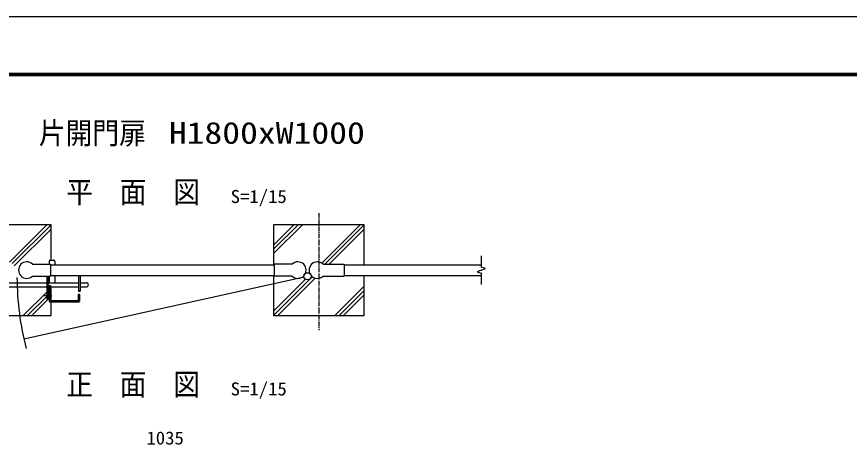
# Model space of a CAD drawing. Units: millimetres, scale not verified. Extents: x -4455 to 4455, y -3150 to 3150.
# Drawn here: x -2950 to -199, y 1732 to 3150 of the extents above; entities that cross this region are included whole.
import ezdxf
from ezdxf.enums import TextEntityAlignment as Align

# ---------------------------------------------------------------- set-up
doc = ezdxf.new("R2010")
doc.units = ezdxf.units.MM
doc.header["$LTSCALE"] = 20
doc.linetypes.add('USER3', pattern=[1.125, 0.75, -0.125, 0.125, -0.125])
for name, color, linetype, lineweight in [('0-0_6文字', 3, 'Continuous', 25), ('0-1_8部品', 7, 'Continuous', 25), ('0-2_4基礎', 4, 'Continuous', 25), ('0-3_1部材', 7, 'Continuous', 25), ('0-4_中心線', 1, 'USER3', 25), ('0-5_5寸法', 1, 'Continuous', 25), ('0-A_0', 4, 'Continuous', 25)]:
    doc.layers.add(name, color=color, linetype=linetype, lineweight=lineweight)
doc.styles.add('ＭＳ ゴシック', font='')
doc.styles.get('ＭＳ ゴシック').set_extended_font_data('MS Gothic')

msp = doc.modelspace()

# ---------------------------------------------------------------- linework, layer by layer
at = {"layer": '0-1_8部品'}
for p, q in [((-2843.04, 2340.32), (-2843.04, 2331.82)), ((-2838.04, 2345.32), (-2829.04, 2345.32)), ((-2824.04, 2340.32), (-2824.04, 2329.32)), ((-2851.04, 2291.82), (-2851.04, 2214.31)), ((-2846.54, 2291.82), (-2846.54, 2214.31)), ((-2843.04, 2291.82), (-2843.04, 2270.32)), ((-2824.04, 2294.82), (-2824.04, 2270.32)), ((-2745.54, 2293.32), (-2745.54, 2241.81)), ((-2978.04, 2270.32), (-2851.04, 2270.32)), ((-2846.54, 2270.32), (-2745.54, 2270.32)), ((-2843.04, 2261.32), (-2843.04, 2209.7)), ((-2843.04, 2261.32), (-2838.54, 2261.32)), ((-2838.54, 2261.32), (-2838.54, 2210.2)), ((-2741.04, 2270.32), (-2735.04, 2270.32)), ((-2735.04, 2270.32), (-2720.04, 2270.32)), ((-2978.04, 2256.32), (-2851.04, 2256.32)), ((-2838.54, 2256.32), (-2745.54, 2256.32)), ((-2836.55, 2210.2), (-2836.55, 2256.32)), ((-2743.04, 2230.7), (-2743.04, 2209.7)), ((-2741.04, 2256.32), (-2735.04, 2256.32)), ((-2735.04, 2256.32), (-2720.04, 2256.32)), ((-2833.75, 2226.7), (-2859.43, 2226.7)), ((-2851.04, 2214.31), (-2846.54, 2214.31)), ((-2747.04, 2205.7), (-2839.04, 2205.7)), ((-2747.54, 2210.2), (-2838.54, 2210.2))]:
    msp.add_line(p, q, dxfattribs=at)
for points in [[(-2741.04, 2293.32), (-2741.04, 2241.81), (-2745.54, 2241.81), (-2741.04, 2241.81)], [(-2743.04, 2230.7), (-2747.54, 2230.7), (-2747.54, 2210.2)]]:
    msp.add_lwpolyline(points, dxfattribs=at)
for centre, radius, start, end in [((-2838.04, 2340.32), 5, 90, 180), ((-2829.04, 2340.32), 5, 0, 90), ((-2720.04, 2263.32), 7, 270, 90), ((-2839.04, 2209.7), 4, 180, 270), ((-2747.04, 2209.7), 4, 270, 0)]:
    msp.add_arc(centre, radius, start, end, dxfattribs=at)
at = {"layer": '0-2_4基礎', "color": 7}
for p, q in [((-2836.55, 2461.82), (-3136.55, 2461.82)), ((-2836.55, 2345.32), (-2836.55, 2461.82)), ((-1801.55, 2461.82), (-2101.55, 2461.82)), ((-2101.55, 2461.82), (-2101.55, 2331.82)), ((-1801.55, 2329.32), (-1801.55, 2461.82)), ((-2101.55, 2291.82), (-2101.55, 2161.82)), ((-1801.55, 2161.82), (-1801.55, 2294.32)), ((-2836.55, 2161.82), (-2836.55, 2205.7)), ((-3136.55, 2161.82), (-2836.55, 2161.82)), ((-2101.55, 2161.82), (-1801.55, 2161.82))]:
    msp.add_line(p, q, dxfattribs=at)
at = {"layer": '0-2_4基礎'}
for p, q in [((-2974.2, 2338.31), (-2850.7, 2461.82)), ((-2964.77, 2333.6), (-2836.55, 2461.82)), ((-2101.55, 2366.54), (-2006.27, 2461.82)), ((-2101.55, 2380.68), (-2020.42, 2461.82)), ((-2101.55, 2394.82), (-2034.56, 2461.82)), ((-1942.22, 2335.29), (-1815.69, 2461.82)), ((-1931.55, 2331.82), (-1801.55, 2461.82)), ((-2958.08, 2326.14), (-2836.55, 2447.67)), ((-1917.41, 2331.82), (-1801.55, 2447.67)), ((-2101.55, 2161.82), (-1973.34, 2290.03)), ((-2087.41, 2161.82), (-1963.91, 2285.32)), ((-2101.55, 2175.96), (-1995.93, 2281.59)), ((-1898.52, 2161.82), (-1801.55, 2258.78)), ((-1884.37, 2161.82), (-1801.55, 2244.64)), ((-1870.23, 2161.82), (-1801.55, 2230.5)), ((-2914.32, 2161.82), (-2851.04, 2225.1)), ((-2900.18, 2161.82), (-2847.68, 2214.31))]:
    msp.add_line(p, q, dxfattribs=at)
at = {"layer": '0-3_1部材', "color": 4}
for p, q in [((-1414.87, 2359.32), (-1414.87, 2322.08)), ((-1400.78, 2316.95), (-1414.87, 2322.08)), ((-1414.87, 2311.82), (-1400.78, 2316.95)), ((-1980.03, 2297.49), (-1979.22, 2298.29)), ((-1414.87, 2301.56), (-1414.87, 2264.32)), ((-2928.47, 2161.82), (-2851.04, 2239.24))]:
    msp.add_line(p, q, dxfattribs=at)
at = {"layer": '0-3_1部材'}
for p, q in [((-2897.68, 2331.82), (-2838.55, 2331.82)), ((-2838.55, 2331.82), (-2838.55, 2291.82)), ((-2838.55, 2329.32), (-2099.55, 2329.32)), ((-2099.55, 2331.82), (-2099.55, 2291.82)), ((-2040.43, 2331.82), (-2099.55, 2331.82)), ((-1937.68, 2331.82), (-1868.55, 2331.82)), ((-1868.55, 2331.82), (-1868.55, 2291.82)), ((-1868.55, 2329.32), (-1414.87, 2329.32)), ((-2897.68, 2291.82), (-2838.55, 2291.82)), ((-2838.55, 2294.32), (-2099.55, 2294.32)), ((-2040.43, 2291.82), (-2099.55, 2291.82)), ((-1937.68, 2291.82), (-1868.55, 2291.82)), ((-1868.55, 2294.32), (-1414.87, 2294.32))]:
    msp.add_line(p, q, dxfattribs=at)
at = {"layer": '0-3_1部材', "color": 1}
msp.add_line((-2000.78, 2288.83), (-2926.51, 2083.6), dxfattribs=at)
at = {"layer": '0-3_1部材', "color": 4}
msp.add_lwpolyline([(-1414.87, 2311.82), (-1428.97, 2306.69), (-1414.87, 2301.56)], dxfattribs=at)
at = {"layer": '0-3_1部材'}
msp.add_circle((-1989.06, 2291.43), 12, dxfattribs=at)
for centre, start, end in [((-2916.55, 2311.82), 46.65803, 313.34122), ((-2021.55, 2311.82), 226.6588, 133.3418), ((-1956.55, 2311.82), 46.65727, 313.34045)]:
    msp.add_arc(centre, 27.5, start, end, dxfattribs=at)
at = {"layer": '0-3_1部材', "color": 1}
msp.add_arc((-1989.06, 2291.43), 960.21, 180.22168, 194.42528, dxfattribs=at)
at = {"layer": '0-4_中心線'}
msp.add_line((-1951.55, 2500.71), (-1951.55, 2113.39), dxfattribs=at)
at = {"layer": '0-A_0', "color": 3}
msp.add_lwpolyline([(-4454.66, 3150.24), (4455.34, 3150.24), (4455.34, -3149.76), (-4454.66, -3149.76)], close=True, dxfattribs=at)
at = {"layer": '0-A_0', "color": 7}
for points in [[(-4154.66, 2962.74), (4155.34, 2962.74), (4155.34, -2962.26), (-4154.66, -2962.26)], [(-4152.79, 2960.87), (4153.46, 2960.87), (4153.46, -2960.38), (-4152.79, -2960.38)], [(-4150.91, 2958.99), (4151.59, 2958.99), (4151.59, -2958.51), (-4150.91, -2958.51)], [(-4149.04, 2957.12), (4149.71, 2957.12), (4149.71, -2956.63), (-4149.04, -2956.63)], [(-4147.16, 2955.24), (4147.84, 2955.24), (4147.84, -2954.76), (-4147.16, -2954.76)]]:
    msp.add_lwpolyline(points, close=True, dxfattribs=at)

# ---------------------------------------------------------------- texts
at = {"layer": '0-0_6文字', "color": 7, "style": 'ＭＳ ゴシック'}
for s, height, width, p in [('片開門扉', 72.14, 0.9, (-2877.4, 2707.21)), ('\u3000H1800xW1000', 72.16, 1.2, (-2565.81, 2708.08)), ('平  面  図', 72.14, 0.9, (-2786.87, 2512.43)), ('正  面  図', 72.14, 0.9, (-2786.87, 1876.09))]:
    msp.add_text(s, height=height, dxfattribs=dict(at, width=width)).set_placement(p, align=Align.BOTTOM_LEFT)
at = {"layer": '0-0_6文字', "style": 'ＭＳ ゴシック', "width": 1.05}
for p in [(-2243.16, 2520.75), (-2243.16, 1884.41)]:
    msp.add_text('S=1/15', height=43.26, dxfattribs=at).set_placement(p, align=Align.BOTTOM_LEFT)
at = {"layer": '0-5_5寸法', "color": 3, "style": 'ＭＳ ゴシック', "width": 1.05}
msp.add_text('1035', height=43.26, dxfattribs=at).set_placement((-2521.56, 1721.99), align=Align.BOTTOM_LEFT)

doc.saveas('drawing.dxf')
